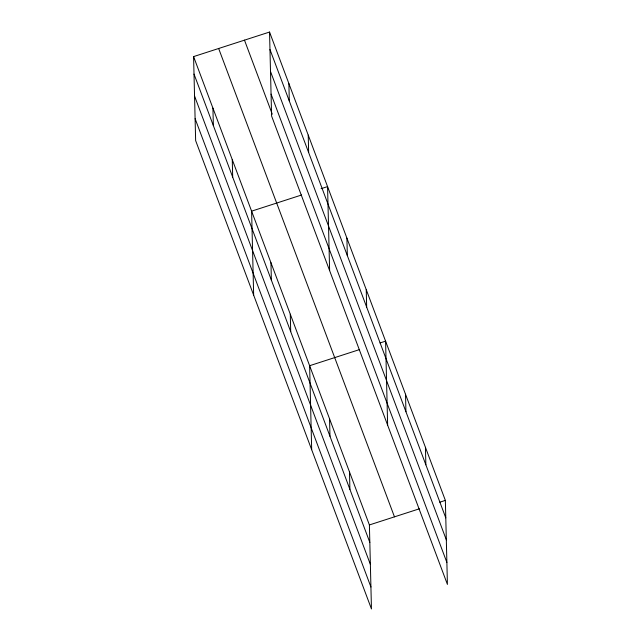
<?xml version="1.0" encoding="UTF-8"?>
<svg xmlns="http://www.w3.org/2000/svg" width="641" height="641" viewBox="0 0 641 641"><rect width="100%" height="100%" fill="white"/><g stroke="black" fill="none" stroke-linecap="round" stroke-linejoin="round"><path stroke-width="0.96" d="M193.582 56.6L369.4 524.947L371.46 608.95L195.641 140.603L193.582 56.6L269.541 32.05L445.359 500.397L447.418 584.4L271.6 116.053L269.541 32.05M301.574 195.008L251.609 211.153L253.66 295.156M321.069 188.702L327.567 186.603L329.618 270.606M359.593 349.561L309.627 365.707L311.678 449.71M380.017 342.959L385.586 341.164L387.637 425.159M369.4 524.947L419.374 508.802M439.79 502.199L445.359 500.397M269.973 49.541L445.791 517.888M270.51 71.488L446.328 539.842M271.063 94.107L446.881 562.453M244.477 40.151L272.257 114.154M218.653 48.5L394.471 516.846M194.015 74.092L369.833 542.438M194.552 96.038L370.37 564.392M195.104 118.649L370.923 587.004M425.44 447.322L425.864 464.813M405.513 394.239L405.937 411.73M366.243 289.644L366.668 307.135M346.901 238.123L347.334 255.615M349.481 471.872L349.906 489.363M329.554 418.789L329.979 436.281M308.225 135.091L308.65 152.582M288.883 83.57L289.307 101.062M290.285 314.194L290.71 331.685M270.943 262.674L271.375 280.165M232.266 159.633L232.691 177.124M212.924 108.121L213.349 125.612"/></g></svg>
